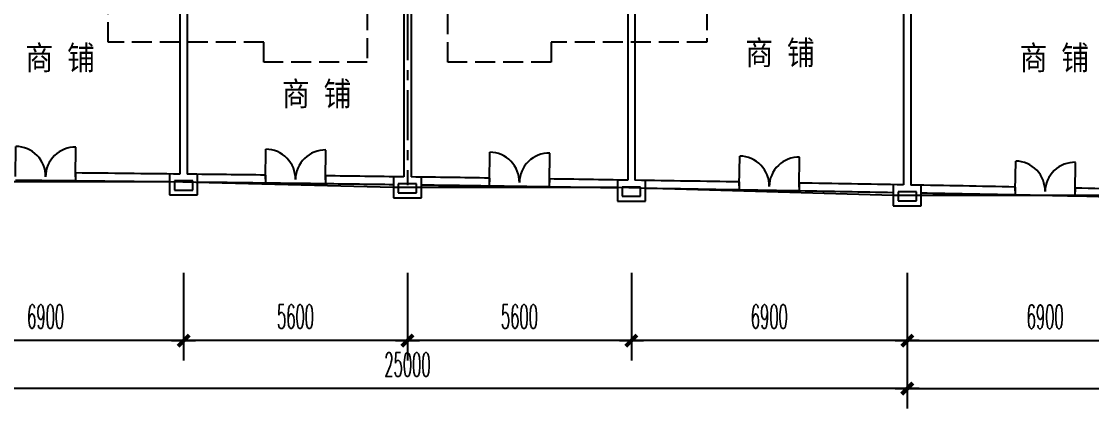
# Model space of a CAD drawing. Extents: x 34838826 to 35164760, y 36533342 to 36641385.
# Drawn here: x 35079806 to 35106573, y 36569493 to 36579182 of the extents above; entities that cross this region are included whole.
import ezdxf

# ---------------------------------------------------------------- set-up
doc = ezdxf.new("R2010")
doc.units = 0
doc.header["$LTSCALE"] = 1000
doc.header["$MEASUREMENT"] = 0
doc.linetypes.add('CENTER', pattern=[2, 1.25, -0.25, 0.25, -0.25])
doc.linetypes.add('DASH', pattern=[0.35, 0.25, -0.1])
doc.layers.get('0').update_dxf_attribs({"linetype": 'CONTINUOUS'})
doc.layers.get('DEFPOINTS').update_dxf_attribs({"linetype": 'CONTINUOUS'})
for name, color, linetype in [('AREA', 5, 'CONTINUOUS'), ('AXIS', 3, 'CONTINUOUS'), ('DOTE', 8, 'CENTER'), ('GROUND', 2, 'CONTINUOUS'), ('TEXT', 7, 'CONTINUOUS'), ('WALL', 4, 'CONTINUOUS'), ('WINDOW', 2, 'CONTINUOUS')]:
    doc.layers.add(name, color=color, linetype=linetype)
doc.styles.add('-宋体', font='SimSun.ttf')
doc.styles.add('DIM_FONT', font='SIMPLEX.shx', dxfattribs={"width": 0.45})
doc.dimstyles.new('DIMN', dxfattribs={"dimtxt": 300, "dimasz": 1, "dimexe": 250, "dimexo": 300, "dimgap": 150, "dimtad": 1, "dimdec": 0, "dimzin": 0, "dimtxsty": 'DIM_FONT', "dimblk": '_DIMX', "dimcen": 0.09, "dimclrt": 7, "dimazin": 3, "dimtfac": 1, "dimtdec": 0, "dimtix": 1, "dimtmove": 0, "dimatfit": 3, "dimtolj": 1, "dimtzin": 0})

# ---------------------------------------------------------------- blocks, each defined once
blk = doc.blocks.new('_DIMX')
blk.add_line((-150, 0), (150, 0))
at = {"const_width": 50}
blk.add_lwpolyline([(-70, -70), (70, 70)], dxfattribs=at)
blk = doc.blocks.new('*D118')
at = {"color": 0, "linetype": 'BYBLOCK'}
for p, q in [((35051682, 36571693), (35051682, 36569494)), ((35076682, 36571693), (35076682, 36569494)), ((35076680, 36569994), (35051684, 36569994))]:
    blk.add_line(p, q, dxfattribs=at)
at = {"layer": 'DEFPOINTS', "color": 0, "linetype": 'BYBLOCK'}
for p in [(35051682, 36572293), (35076682, 36572293), (35051682, 36569994)]:
    blk.add_point(p, dxfattribs=at)
at = {"color": 0, "linetype": 'BYBLOCK', "xscale": 2, "yscale": 2, "zscale": 2}
for p, rotation in [((35051682, 36569994), 179.999998366936), ((35076682, 36569994), 359.999998366936)]:
    blk.add_blockref('_DIMX', p, dxfattribs=dict(at, rotation=rotation))
at = {"color": 7, "linetype": 'BYBLOCK', "insert": (35064182, 36570594), "char_height": 600, "attachment_point": 5, "rotation": 360, "style": 'DIM_FONT'}
blk.add_mtext('\\A1;25000', dxfattribs=at)
blk = doc.blocks.new('*D120')
at = {"color": 0, "linetype": 'BYBLOCK'}
for p, q in [((35069782, 36572893), (35069782, 36570694)), ((35076682, 36572893), (35076682, 36570694)), ((35076680, 36571194), (35069784, 36571194))]:
    blk.add_line(p, q, dxfattribs=at)
at = {"layer": 'DEFPOINTS', "color": 0, "linetype": 'BYBLOCK'}
for p in [(35069782, 36573493), (35076682, 36573493), (35069782, 36571194)]:
    blk.add_point(p, dxfattribs=at)
at = {"color": 0, "linetype": 'BYBLOCK', "xscale": 2, "yscale": 2, "zscale": 2}
for p, rotation in [((35069782, 36571194), 179.9999983882218), ((35076682, 36571194), 359.9999983882218)]:
    blk.add_blockref('_DIMX', p, dxfattribs=dict(at, rotation=rotation))
at = {"color": 7, "linetype": 'BYBLOCK', "insert": (35073232, 36571794), "char_height": 600, "attachment_point": 5, "rotation": 360, "style": 'DIM_FONT'}
blk.add_mtext('\\A1;6900', dxfattribs=at)
blk = doc.blocks.new('*D121')
at = {"color": 0, "linetype": 'BYBLOCK'}
for p, q in [((35051682, 36572893), (35051682, 36570694)), ((35058582, 36572893), (35058582, 36570694)), ((35058580, 36571194), (35051684, 36571194))]:
    blk.add_line(p, q, dxfattribs=at)
at = {"layer": 'DEFPOINTS', "color": 0, "linetype": 'BYBLOCK'}
for p in [(35051682, 36573493), (35058582, 36573493), (35051682, 36571194)]:
    blk.add_point(p, dxfattribs=at)
at = {"color": 0, "linetype": 'BYBLOCK', "xscale": 2, "yscale": 2, "zscale": 2}
for p, rotation in [((35051682, 36571194), 179.999998345658), ((35058582, 36571194), 359.999998345658)]:
    blk.add_blockref('_DIMX', p, dxfattribs=dict(at, rotation=rotation))
at = {"color": 7, "linetype": 'BYBLOCK', "insert": (35055132, 36571794), "char_height": 600, "attachment_point": 5, "rotation": 360, "style": 'DIM_FONT'}
blk.add_mtext('\\A1;6900', dxfattribs=at)
blk = doc.blocks.new('*D122')
at = {"color": 0, "linetype": 'BYBLOCK'}
for p, q in [((35083862, 36572893), (35083862, 36570694)), ((35089462, 36572893), (35089462, 36570694)), ((35089460, 36571194), (35083864, 36571194))]:
    blk.add_line(p, q, dxfattribs=at)
at = {"layer": 'DEFPOINTS', "color": 0, "linetype": 'BYBLOCK'}
for p in [(35083862, 36573493), (35089462, 36573493), (35083862, 36571194)]:
    blk.add_point(p, dxfattribs=at)
at = {"color": 0, "linetype": 'BYBLOCK', "xscale": 2, "yscale": 2, "zscale": 2}
for p, rotation in [((35083862, 36571194), 179.9999983669306), ((35089462, 36571194), 359.9999983669306)]:
    blk.add_blockref('_DIMX', p, dxfattribs=dict(at, rotation=rotation))
at = {"color": 7, "linetype": 'BYBLOCK', "insert": (35086662, 36571794), "char_height": 600, "attachment_point": 5, "rotation": 360, "style": 'DIM_FONT'}
blk.add_mtext('\\A1;5600', dxfattribs=at)
blk = doc.blocks.new('*D123')
at = {"color": 0, "linetype": 'BYBLOCK'}
for p, q in [((35089462, 36572893), (35089462, 36570694)), ((35095062, 36572893), (35095062, 36570694)), ((35095060, 36571194), (35089464, 36571194))]:
    blk.add_line(p, q, dxfattribs=at)
at = {"layer": 'DEFPOINTS', "color": 0, "linetype": 'BYBLOCK'}
for p in [(35089462, 36573493), (35095062, 36573493), (35089462, 36571194)]:
    blk.add_point(p, dxfattribs=at)
at = {"color": 0, "linetype": 'BYBLOCK', "xscale": 2, "yscale": 2, "zscale": 2}
for p, rotation in [((35089462, 36571194), 179.9999983669318), ((35095062, 36571194), 359.9999983669318)]:
    blk.add_blockref('_DIMX', p, dxfattribs=dict(at, rotation=rotation))
at = {"color": 7, "linetype": 'BYBLOCK', "insert": (35092262, 36571794), "char_height": 600, "attachment_point": 5, "rotation": 360, "style": 'DIM_FONT'}
blk.add_mtext('\\A1;5600', dxfattribs=at)
blk = doc.blocks.new('*D131')
at = {"color": 0, "linetype": 'BYBLOCK'}
for p, q in [((35101962, 36571692), (35101962, 36569493)), ((35132204, 36571692), (35132204, 36569493)), ((35101964, 36569993), (35132202, 36569993))]:
    blk.add_line(p, q, dxfattribs=at)
at = {"layer": 'DEFPOINTS', "color": 0, "linetype": 'BYBLOCK'}
for p in [(35101962, 36572292), (35132204, 36572292), (35132204, 36569993)]:
    blk.add_point(p, dxfattribs=at)
at = {"color": 0, "linetype": 'BYBLOCK', "xscale": 2, "yscale": 2, "zscale": 2, "rotation": 180}
blk.add_blockref('_DIMX', (35101962, 36569993), dxfattribs=at)
at = {"color": 0, "linetype": 'BYBLOCK', "xscale": 2, "yscale": 2, "zscale": 2}
blk.add_blockref('_DIMX', (35132204, 36569993), dxfattribs=at)
at = {"color": 7, "linetype": 'BYBLOCK', "insert": (35117083, 36570593), "char_height": 600, "attachment_point": 5, "style": 'DIM_FONT'}
blk.add_mtext('\\A1;30242', dxfattribs=at)
blk = doc.blocks.new('*D136')
at = {"color": 0, "linetype": 'BYBLOCK'}
for p, q in [((35101962, 36572892), (35101962, 36570693)), ((35108862, 36572892), (35108862, 36570693)), ((35101964, 36571193), (35108860, 36571193))]:
    blk.add_line(p, q, dxfattribs=at)
at = {"layer": 'DEFPOINTS', "color": 0, "linetype": 'BYBLOCK'}
for p in [(35101962, 36573492), (35108862, 36573492), (35108862, 36571193)]:
    blk.add_point(p, dxfattribs=at)
at = {"color": 0, "linetype": 'BYBLOCK', "xscale": 2, "yscale": 2, "zscale": 2, "rotation": 180}
blk.add_blockref('_DIMX', (35101962, 36571193), dxfattribs=at)
at = {"color": 0, "linetype": 'BYBLOCK', "xscale": 2, "yscale": 2, "zscale": 2}
blk.add_blockref('_DIMX', (35108862, 36571193), dxfattribs=at)
at = {"color": 7, "linetype": 'BYBLOCK', "insert": (35105412, 36571793), "char_height": 600, "attachment_point": 5, "style": 'DIM_FONT'}
blk.add_mtext('\\A1;6900', dxfattribs=at)
blk = doc.blocks.new('M_A3PTU')
for p, q in [((-0.5, 0), (-0.499, -0.498)), ((0.5, 0), (0.499, -0.498))]:
    blk.add_line(p, q)
for centre, start, end in [((-0.498, -0.001), 269.885, 0.0763), ((0.498, -0.001), 179.9237, 270.115)]:
    blk.add_arc(centre, 0.498, start, end)

msp = doc.modelspace()

# ---------------------------------------------------------------- linework, layer by layer
at = {"linetype": 'DASH', "ltscale": 2}
for points in [[(35088452.1, 36579461.8), (35088452.1, 36578161.8), (35085872.1, 36578161.8), (35085872.1, 36578661.8), (35081972.1, 36578661.8), (35081972.1, 36579461.8)], [(35096952.1, 36579461.8), (35096952.1, 36578661.8), (35093052.1, 36578661.8), (35093052.1, 36578161.8), (35090472.1, 36578161.8), (35090472.1, 36579461.8)]]:
    msp.add_lwpolyline(points, dxfattribs=at)
at = {"layer": 'AREA'}
msp.add_lwpolyline([(35076073.8, 36575172.1), (35083512.1, 36575172.1), (35089112.1, 36575029.7), (35094712.1, 36575029.7), (35101612.1, 36574832.1), (35108512.1, 36574832.1)], dxfattribs=at)
at = {"layer": 'DOTE'}
msp.add_line((35089462.1, 36579461.8), (35089462.1, 36575084.7), dxfattribs=at)
at = {"layer": 'GROUND'}
for radius, start, end in [(2504000, 89.4141638, 89.448485), (2504000, 89.2711557, 89.3054769), (2503999.9, 89.1430164, 89.1773376), (2504000, 88.9999987, 89.0343199), (2503999.9, 88.8421004, 88.8764216)]:
    msp.add_arc((35055557.7, 34071319.2), radius, start, end, dxfattribs=at)
at = {"layer": 'WALL'}
for p, q in [((35101872.1, 36587441.8), (35101872.1, 36575090.8)), ((35102052.1, 36587441.8), (35102052.1, 36575087.5)), ((35083772.1, 36586841.8), (35083772.1, 36575360.2)), ((35083952.1, 36586841.8), (35083952.1, 36575358.2)), ((35094972.1, 36586841.8), (35094972.1, 36575209)), ((35095152.1, 36586841.8), (35095152.1, 36575206.1)), ((35089372.1, 36579461.8), (35089372.1, 36575290.8)), ((35089552.1, 36579461.8), (35089552.1, 36575288.4)), ((35081162.1, 36575388.3), (35081160.1, 36575188.3)), ((35083512.1, 36575359.7), (35083512.1, 36574839.3)), ((35084212.1, 36574839.3), (35084212.1, 36575357.3)), ((35085912.2, 36575335.2), (35085909.7, 36575135.2)), ((35087412.1, 36575316.5), (35087409.6, 36575116.6)), ((35089112.1, 36575289.9), (35089112.1, 36574769.6)), ((35089812.1, 36574769.6), (35089812.1, 36575287.5)), ((35084092.1, 36575189.3), (35083632.1, 36575189.3)), ((35083632.1, 36575189.3), (35083632.1, 36574959.3)), ((35084092.1, 36574959.3), (35084092.1, 36575189.3)), ((35084092.1, 36575189.3), (35084092.1, 36575189.3)), ((35084212.1, 36575189.3), (35084212.1, 36575189.3)), ((35089692.1, 36575119.6), (35089232.1, 36575119.6)), ((35089232.1, 36575119.6), (35089232.1, 36574889.6)), ((35089692.1, 36574889.6), (35089692.1, 36575119.6)), ((35089692.1, 36575119.6), (35089692.1, 36575119.6)), ((35089812.1, 36575119.6), (35089812.1, 36575119.6)), ((35091512.2, 36575261), (35091509.3, 36575061)), ((35093012.1, 36575239), (35093009.1, 36575039.1)), ((35094712.1, 36575207.6), (35094712.1, 36574687.3)), ((35095292.1, 36575037.3), (35094832.1, 36575037.3)), ((35094832.1, 36575037.3), (35094832.1, 36574807.3)), ((35095292.1, 36574807.3), (35095292.1, 36575037.3)), ((35095292.1, 36575037.3), (35095292.1, 36575037.3)), ((35095412.1, 36574687.3), (35095412.1, 36575205.2)), ((35095412.1, 36575037.3), (35095412.1, 36575037.3)), ((35097762.2, 36575163.5), (35097758.9, 36574963.5)), ((35099262.1, 36575137.7), (35099258.6, 36574937.8)), ((35101612.1, 36575095.6), (35101612.1, 36574568.6)), ((35102312.1, 36574568.6), (35102312.1, 36575086.6)), ((35104662.3, 36575037.7), (35104658.4, 36574837.7)), ((35083512.1, 36574839.3), (35084212.1, 36574839.3)), ((35083632.1, 36574959.3), (35084092.1, 36574959.3)), ((35089112.1, 36574769.6), (35089812.1, 36574769.6)), ((35089232.1, 36574889.6), (35089692.1, 36574889.6)), ((35094832.1, 36574807.3), (35095292.1, 36574807.3)), ((35102192.1, 36574918.6), (35101732.1, 36574918.6)), ((35101732.1, 36574918.6), (35101732.1, 36574688.6)), ((35102192.1, 36574688.6), (35102192.1, 36574918.6)), ((35102192.1, 36574918.6), (35102192.1, 36574918.6)), ((35102312.1, 36574918.6), (35102312.1, 36574918.6)), ((35106162, 36575007.8), (35106158, 36574807.8)), ((35094712.1, 36574687.3), (35095412.1, 36574687.3)), ((35101612.1, 36574568.6), (35102312.1, 36574568.6)), ((35101732.1, 36574688.6), (35102192.1, 36574688.6))]:
    msp.add_line(p, q, dxfattribs=at)
for radius, start, end in [(2504200, 89.3544442, 89.4141638), (2504200, 89.3054769, 89.3503256), (2504200, 89.2263069, 89.2711557), (2504200, 89.1773376, 89.2221882), (2504000, 89.3603423, 89.4141638), (2504000, 89.3054769, 89.3443241), (2504000, 89.2321949, 89.2711557), (2504000, 89.1773376, 89.2161762), (2504000, 89.1040437, 89.1430164), (2504200, 89.0981658, 89.1430164), (2504200, 89.0343199, 89.0940469), (2504200, 88.9402717, 88.9999987), (2504200, 88.8764216, 88.9361527), (2504000, 89.0343199, 89.0880245), (2504000, 88.9461373, 88.9999987), (2504000, 88.8764216, 88.9301174), (2504000, 88.7882226, 88.8421004), (2504200, 88.7823693, 88.8421004)]:
    msp.add_arc((35055557.7, 34071319.2), radius, start, end, dxfattribs=at)

# ---------------------------------------------------------------- block references
at = {"layer": 'WINDOW', "xscale": 1500, "yscale": 1500, "zscale": 1500}
for p, rotation in [((35080411.1, 36575295.7), 179.43132439), ((35086660.9, 36575225.9), 179.288316271), ((35092260.7, 36575150), 179.160176971), ((35098510.4, 36575050.6), 179.017159308), ((35105410.2, 36574922.8), 178.859260965)]:
    msp.add_blockref('M_A3PTU', p, dxfattribs=dict(at, rotation=rotation))

# ---------------------------------------------------------------- texts
at = {"layer": 'TEXT', "style": '-宋体', "width": 0.85}
for p in [(35097910.7, 36578098), (35079907.2, 36577971), (35104773.2, 36577971), (35086322, 36577069.7)]:
    msp.add_text('商 铺', height=600, dxfattribs=at).set_placement(p)

# ---------------------------------------------------------------- dimensions: what is measured, and where the dimension line sits
at = {"layer": 'AXIS'}
for p1, p2, picture, middle in [((35083862.1, 36573492.8), (35076962.1, 36573492.8), '*D121', (35080412.1, 36571793.7)), ((35101962.1, 36573492.8), (35095062.1, 36573492.8), '*D120', (35098512.1, 36571793.7)), ((35101962.1, 36572292.8), (35076962.1, 36572292.8), '*D118', (35089462.1, 36570593.7))]:
    dim = msp.add_aligned_dim(p1=p1, p2=p2, distance=2299.2, dimstyle='DIMN', override={"dimscale": 2, "dimblk1": '_DIMX', "dimblk2": '_DIMX', "dimsah": 1}, dxfattribs=at)
    dim.commit()
    dim.dimension.update_dxf_attribs({"geometry": picture, "text_midpoint": middle, "insert": (25280, 0)})
for p1, p2, distance, picture, middle in [((35089462.1, 36573492.8), (35083862.1, 36573492.8), 2299.2, '*D122', (35086662.1, 36571793.7)), ((35095062.1, 36573492.8), (35089462.1, 36573492.8), 2299.2, '*D123', (35092262.1, 36571793.7)), ((35101962.1, 36573492), (35108862.1, 36573492), -2299.2, '*D136', (35105412.1, 36571792.8)), ((35101962.1, 36572292), (35132203.7, 36572292), -2299.2, '*D131', (35117082.9, 36570592.8))]:
    dim = msp.add_aligned_dim(p1=p1, p2=p2, distance=distance, dimstyle='DIMN', override={"dimscale": 2, "dimblk1": '_DIMX', "dimblk2": '_DIMX', "dimsah": 1}, dxfattribs=at)
    dim.commit()
    dim.dimension.update_dxf_attribs({"geometry": picture, "text_midpoint": middle})

doc.saveas('drawing.dxf')
